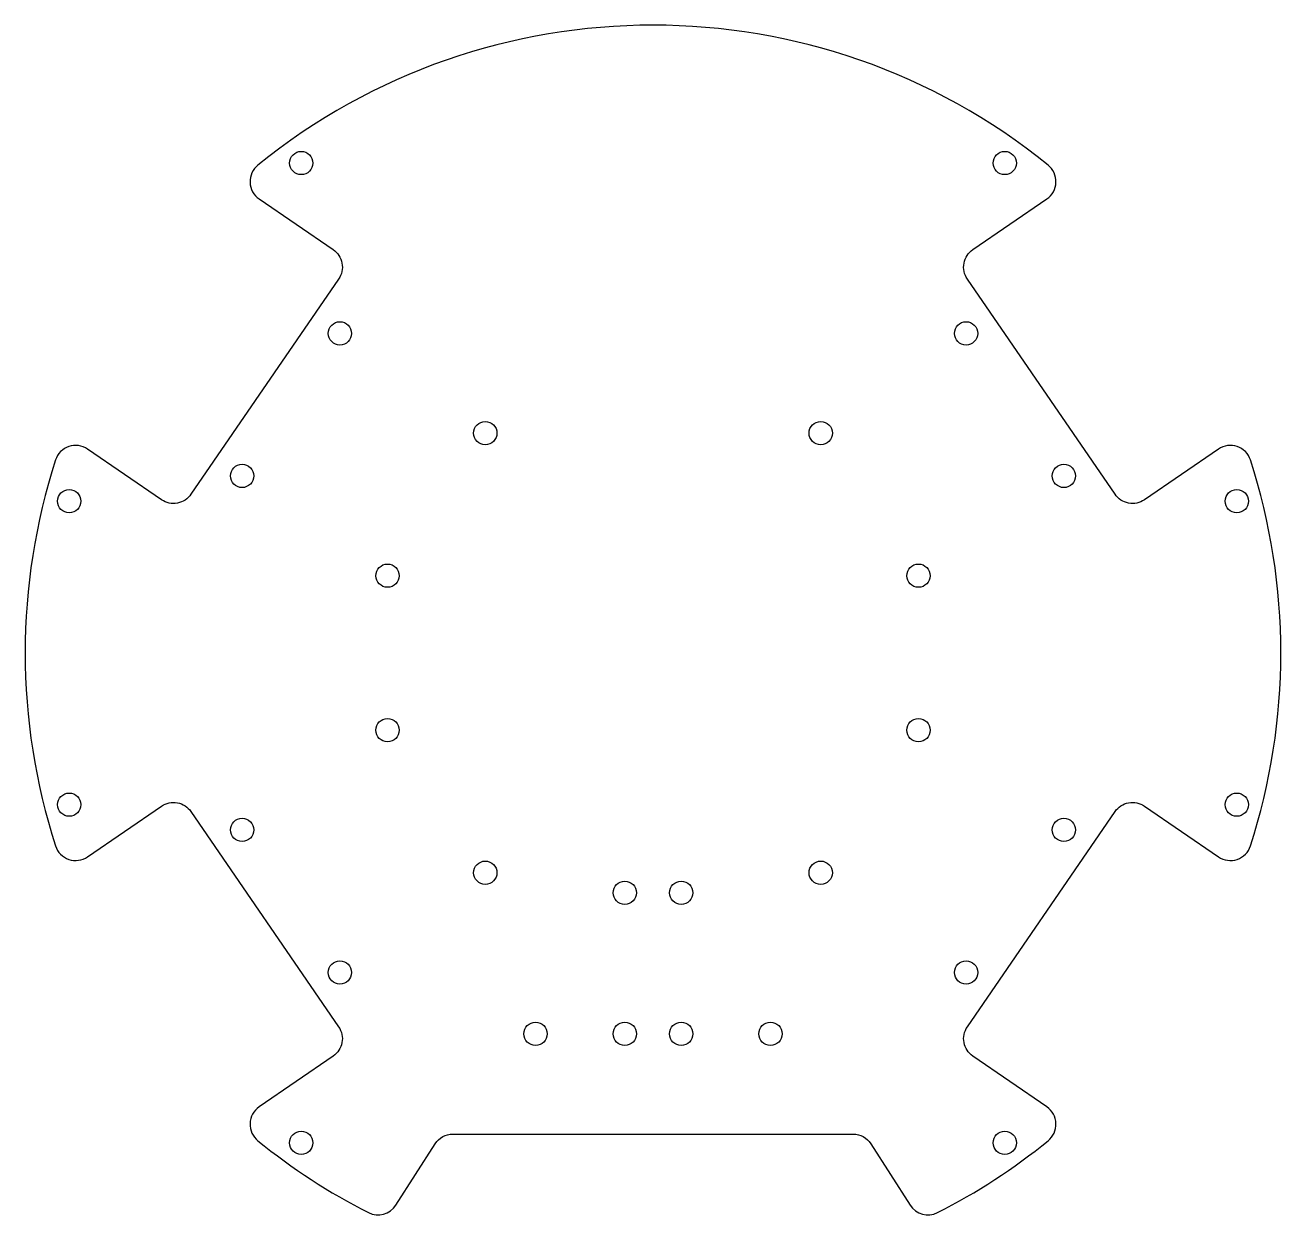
# Model space of a CAD drawing. Header units: millimetres. Extents: x -89 to 89, y -80 to 89.
import ezdxf

# ---------------------------------------------------------------- set-up
doc = ezdxf.new("R2010")
doc.units = ezdxf.units.MM
doc.layers.get('0').update_dxf_attribs({"linetype": 'CONTINUOUS'})

msp = doc.modelspace()

# ---------------------------------------------------------------- linework, layer by layer
msp.add_lwpolyline([(-40.33, -79.34, 0.385759), (-36.44, -78.28), (-30.88, -69.59, -0.255993), (-28.36, -68.2), (28.36, -68.2, -0.255993), (30.88, -69.59), (36.44, -78.28, 0.385759), (40.33, -79.34, 0.052664), (56.01, -69.16, 0.501592), (55.82, -64.36), (45.34, -57.17, -0.414214), (44.56, -53), (65.49, -22.49, -0.414214), (69.66, -21.71), (80.14, -28.9, 0.501592), (84.69, -27.35, 0.157446), (84.69, 27.35, 0.501592), (80.14, 28.9), (69.66, 21.71, -0.414214), (65.49, 22.49), (44.56, 53, -0.414214), (45.34, 57.17), (55.82, 64.36, 0.501592), (56.01, 69.16, 0.354129), (-56.01, 69.16, 0.501592), (-55.82, 64.36), (-45.34, 57.17, -0.414214), (-44.56, 53), (-65.49, 22.49, -0.414214), (-69.66, 21.71), (-80.14, 28.9, 0.501592), (-84.69, 27.35, 0.157446), (-84.69, -27.35, 0.501592), (-80.14, -28.9), (-69.66, -21.71, -0.414214), (-65.49, -22.49), (-44.56, -53, -0.414214), (-45.34, -57.17), (-55.82, -64.36, 0.501592), (-56.01, -69.16, 0.052664)], format="xyb", close=True)
for centre in [(-49.86, 69.45), (49.86, 69.45), (-44.38, 45.3), (44.38, 45.3), (-23.77, 31.16), (23.77, 31.16), (-58.24, 25.09), (58.24, 25.09), (-82.75, 21.51), (82.75, 21.51), (-37.63, 10.95), (37.63, 10.95), (-37.63, -10.95), (37.63, -10.95), (-82.75, -21.51), (82.75, -21.51), (-58.24, -25.09), (58.24, -25.09), (-23.77, -31.16), (23.77, -31.16), (-4, -34), (4, -34), (-44.38, -45.3), (44.38, -45.3), (-16.65, -54), (-4, -54), (4, -54), (16.65, -54), (-49.86, -69.45), (49.86, -69.45)]:
    msp.add_circle(centre, 1.65)

doc.saveas('drawing.dxf')
